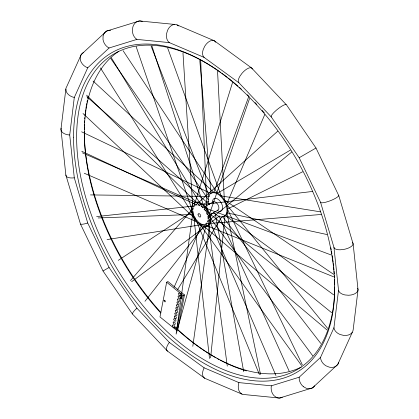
<?xml version="1.0" encoding="UTF-8"?>
<svg xmlns="http://www.w3.org/2000/svg" width="419" height="419" viewBox="0 0 419 419"><rect width="100%" height="100%" fill="white"/><g stroke="black" fill="none" stroke-linecap="round" stroke-linejoin="round"><path stroke-width="0.63" d="M210.616 357.857L225.019 215.795M174.482 24.417L139.469 20.95L106.51 31.116L81.228 54.575L66.726 86.633A9.894 6.997 15 0 0 65.856 89.079L60.959 129.225L65.856 175.027L80.49 224.092L103.011 270.983L132.362 313.931L167.532 351.138L204.75 378.278L241.967 394.111A9.894 6.997 -75 0 0 244.518 394.583L279.531 398.05L312.49 387.884L337.772 364.425L352.274 332.367M69.716 135.002L74.294 97.48L87.723 67.799L109.081 47.986L136.919 39.396L169.334 42.607L204.121 57.403L238.909 82.773L271.329 116.995L299.166 157.733L320.525 202.204L333.953 247.388L338.531 290.205L333.953 327.731L320.525 357.407L299.166 377.22L271.329 385.815L238.909 382.605L204.121 367.809L169.334 342.433L136.919 308.211L109.081 267.479L87.723 223.002L74.294 177.818L69.716 135.002A9.653 5.573 0 0 1 61.504 131.309L60.959 129.225A9.894 5.714 0 0 1 61.2 128.172M193.033 211.454L176.106 334.137L206.97 222.84M192.803 346.314L209.945 222.882M210.574 218.357L211.291 213.187M166.652 282.233L159.979 316.942L176.546 330.329L177.787 329.612L184.46 294.903L167.893 281.516L166.652 282.233L183.218 295.62L176.546 330.329M180.463 298.464L180.767 296.919L181.458 297.48L181.181 298.878L180.489 298.318L181.568 297.694M193.683 207.007L232.561 82.449M249.577 98.439L207.908 218.618M213.784 192.656L248.535 97.135M226.365 204.901L264.798 114.45M174.074 287.24L201.403 225.694M211.585 192.934A13.303 7.683 60 0 1 222.939 197.763A13.303 7.683 60 0 1 227.323 212.517L226.386 214.591A13.303 7.683 60 0 1 222.939 216.581M177.447 289.864L221.735 216.911M144.984 301.287L205.776 223.945M193.285 208.17L130.487 280.552M195.511 205.31L277.781 131.126M198.423 202.686L198.328 202.644A13.303 7.683 60 0 0 192.614 204.409C190.645 207.73 191.363 211.82 192.614 215.272A13.303 7.683 60 0 0 208.913 224.678A13.303 7.683 60 0 0 200.764 203.681L198.328 202.644M207.452 221.756L291.802 151.961M131.624 281.73L205.347 226.621M209.531 223.495L219.467 216.073M118.258 260.356L191.928 211.941M202.843 204.765L208.301 201.178M217.325 193.348L290.336 150.133M204.922 206.656L213.171 201.895M109.081 267.479L103.074 270.946M299.166 157.733L315.989 148.017L338.777 195.636L353.144 243.973L358.041 289.775L353.144 329.921A9.894 6.997 15 0 1 343.643 335.404L340.102 334.509A9.653 6.824 15 0 1 333.953 327.731M209.678 214.884L217.922 210.123M183.218 295.62L184.46 294.903M227.328 209.091L302.686 171.753M107.096 239.568L203.273 224.416M198.124 205.111L312.527 191.452M96.648 216.576L194.673 205.928M205.886 223.772L321.237 214.47M98.156 217.959L192.62 214.449M210.862 213.774L215.418 213.606M90.473 194.919L209.112 196.443M220.3 195.778L320.446 211.841M226.993 212.862L327.045 234.551M331.052 254.93L201.104 206.441M203.456 224.354L333.613 276.802M169.339 42.602A9.653 6.824 -75 0 1 166.537 33.887L167.532 30.372A9.894 6.997 -75 0 1 177.033 24.894L214.25 40.722L251.468 67.862L286.638 105.069L315.989 148.017M84.303 173.262L200.319 223.343M82.396 152.841L196.312 202.67M81.763 151.264L196.977 205.09M81.616 131.802L210.898 193.489M303.424 386.69L306.425 388.35A9.894 8.081 60 0 0 314.7 385.82M223.552 199.35L333.534 274.272M225.024 215.303L333.676 294.861M331.68 312.726L203.985 209.086M177.033 24.889L178.274 25.936M326.972 329.921L200.544 223.4M241.967 394.111L239.898 392.362A9.653 6.824 -75 0 1 238.914 382.605M86.838 96.726L209.359 204.467M93.091 81.035L213.821 192.363M83.009 113.507L197.386 220.902M86.571 95.155L199.837 205.776M215.78 42.235L214.25 40.722A9.894 5.714 -60 0 0 204.75 46.205L203.22 49.489A9.653 5.573 -60 0 0 204.126 57.398M204.75 378.278L203.22 376.765A9.653 5.573 -60 0 1 204.126 367.809M252.458 68.988L251.468 67.862A9.894 4.038 -48.4 0 0 241.967 73.346L239.898 76.242A9.653 3.944 -48.4 0 0 238.914 82.773M167.532 351.138L166.542 350.012A9.653 3.944 -48.4 0 1 169.339 342.433M226.087 203.969L327.674 328.391M222.536 216.607L320.724 343.344M312.721 355.773L206.3 212.632M197.621 221.07L301.554 365.525M110.789 58.55L208.583 199.847M123.071 50.694L217.686 193.588M100.424 67.92L194.945 217.477M111.334 57.775L202.791 207.892M227.26 208.735L302.298 364.76M219.053 215.984L289.136 371.082M275.959 375.581L207.688 216.508M259.419 374.544L195.144 217.728M151.139 46.195L209.343 196.49M167.684 48.054L221.384 196.516M193.374 213.611L136.128 46.577M352.667 242.549L353.144 243.973A9.894 4.038 -11.6 0 1 343.643 249.457L340.102 249.803A9.653 3.944 -11.6 0 1 333.953 247.388M65.856 175.027L66.333 176.451A9.653 3.944 -11.6 0 0 74.294 177.818M151.924 46.027L205.378 211.087M357.632 288.214L358.041 289.775A9.894 5.714 0 0 1 348.545 295.259L344.931 294.945A9.653 5.573 0 0 1 338.536 290.205M226.988 213.245L260.513 374.418M215.382 214.109L243.685 371.585M65.856 89.079L66.333 91.745A9.653 6.824 15 0 0 74.294 97.475M227.287 366.117L207.924 220.101M193.515 213.91L209.5 358.496M199.79 60.346L210.972 193.196M192.929 209.929L182.962 52.831M217.55 71.136L224.343 199.779M200.691 60.247L207.175 214.868M176.142 327.359A0.953 0.55 60 0 1 176.032 327.134M182.056 295.411A0.927 0.534 60 0 1 181.977 295.186M338.777 195.636A9.894 2.09 -21.2 0 1 329.276 201.12L325.945 202.162A9.653 2.043 -21.2 0 1 320.525 202.204M334.692 286.9A182.48 105.352 60 0 1 200.167 357.402A182.48 105.352 60 0 1 77.049 125.47A182.48 105.352 60 0 1 220.923 72.581M221.976 73.341A182.48 105.352 60 0 1 227.224 77.269M228.271 78.081A182.48 105.352 60 0 1 238.044 86.188M239.516 87.492A182.48 105.352 60 0 1 241.36 89.147M247.33 94.762A182.48 105.352 60 0 1 249.158 96.559M255.04 102.571A182.48 105.352 60 0 1 256.826 104.478M262.111 110.328A182.48 105.352 60 0 1 264.274 112.821M330.821 247.755A182.48 105.352 60 0 1 331.193 249.734M331.434 251.054A182.48 105.352 60 0 1 331.885 253.694M332.204 255.669A182.48 105.352 60 0 1 332.602 258.298M332.786 259.612A182.48 105.352 60 0 1 333.136 262.226M333.294 263.53A182.48 105.352 60 0 1 333.587 266.128M333.723 267.422A182.48 105.352 60 0 1 333.964 269.998M334.074 271.276A182.48 105.352 60 0 1 334.262 273.827M334.383 275.723A182.48 105.352 60 0 1 334.482 277.608M334.561 279.478A182.48 105.352 60 0 1 334.624 281.338M334.655 282.563A182.48 105.352 60 0 1 334.687 285.004M301.209 367.123A182.48 105.352 60 0 1 177.179 329.428M160.838 313.077A182.48 105.352 60 0 1 118.32 51.621M246.367 370.894A184.653 106.609 60 0 1 220.237 360.131M219.043 359.492A184.653 106.609 60 0 1 217.252 358.512M216.063 357.842A184.653 106.609 60 0 1 177.818 329.57M160.859 312.469A184.653 106.609 60 0 1 84.308 131.624M84.313 129.644A184.653 106.609 60 0 1 84.339 127.601M84.376 126.239A184.653 106.609 60 0 1 84.444 124.213M84.502 122.867A184.653 106.609 60 0 1 84.617 120.855M84.753 118.855A184.653 106.609 60 0 1 84.858 117.53M85.036 115.555A184.653 106.609 60 0 1 85.235 113.596M85.387 112.302A184.653 106.609 60 0 1 85.717 109.731M85.9 108.463A184.653 106.609 60 0 1 86.194 106.573M86.403 105.326A184.653 106.609 60 0 1 86.738 103.472M86.974 102.246A184.653 106.609 60 0 1 87.346 100.429M87.744 98.638A184.653 106.609 60 0 1 88.163 96.873M194.783 202.634A13.303 7.683 60 0 1 208.898 211.852A13.303 7.683 60 0 1 206.138 226.281M271.329 116.995A9.653 2.043 -38.8 0 1 274.073 112.323L276.645 109.956A9.894 2.09 -38.8 0 1 286.146 104.472M320.525 357.407A9.653 7.615 35.1 0 0 325.945 365.803L329.276 367.159A9.894 7.804 35.1 0 0 338.678 362.262M303.424 386.69A9.653 7.882 60 0 1 299.166 377.22M271.329 385.815A9.653 7.615 84.9 0 0 274.073 395.751L276.645 397.542A9.894 7.804 84.9 0 0 282.327 397.196M132.362 313.936A9.653 2.043 -38.8 0 1 136.919 308.211M87.723 223.002A9.653 2.043 -21.2 0 1 80.49 224.092M87.723 67.799A9.653 7.615 35.1 0 1 80.49 60.451L80.223 57.33A9.894 7.804 35.1 0 1 83.365 52.585M109.081 47.986A9.653 7.882 60 0 1 103.011 39.564L103.074 36.134A9.894 8.081 60 0 1 110.658 30.241M136.919 39.391A9.653 7.615 84.9 0 1 132.362 30.503L132.854 26.942A9.894 7.804 84.9 0 1 142.355 21.458M209.039 204.514A13.303 7.683 60 0 1 216.199 193.306A13.303 7.683 60 0 1 226.873 211.794A13.303 7.683 60 0 1 213.585 212.391M212.449 201.89A7.233 4.174 60 0 1 217.566 198.936A7.233 4.174 60 0 1 222.678 207.798A7.233 4.174 60 0 1 217.566 210.752M212.637 202.387A4.75 2.744 60 0 1 217.922 204.634A4.75 2.744 60 0 1 217.231 210.338M180.736 295.673A0.927 0.534 60 0 0 181.757 296.841A0.927 0.534 60 0 0 181.684 295.489A0.927 0.534 60 0 0 180.736 295.673M174.697 327.417A0.953 0.55 60 0 0 175.708 328.669A0.953 0.55 60 0 0 175.708 327.323A0.953 0.55 60 0 0 174.697 327.417M164.07 300.685A0.906 0.524 60 0 0 165.028 301.879A0.906 0.524 60 0 0 165.028 300.596A0.906 0.524 60 0 0 164.07 300.685M178.677 293.866A1.467 0.848 60 0 0 180.275 295.73A1.467 0.848 60 0 0 180.18 293.604A1.467 0.848 60 0 0 178.677 293.866M178.117 296.605A1.467 0.848 60 0 0 179.72 298.469A1.467 0.848 60 0 0 179.625 296.343A1.467 0.848 60 0 0 178.117 296.605M177.588 299.606A1.467 0.848 60 0 0 179.191 301.471A1.467 0.848 60 0 0 179.096 299.344A1.467 0.848 60 0 0 177.588 299.606M177.048 302.528A1.467 0.848 60 0 0 178.651 304.393A1.467 0.848 60 0 0 178.557 302.267A1.467 0.848 60 0 0 177.048 302.528M176.499 305.294A1.467 0.848 60 0 0 178.101 307.164A1.467 0.848 60 0 0 178.007 305.032A1.467 0.848 60 0 0 176.499 305.294M175.938 308.106A1.467 0.848 60 0 0 177.541 309.976A1.467 0.848 60 0 0 177.447 307.845A1.467 0.848 60 0 0 175.938 308.106M175.425 310.861A1.467 0.848 60 0 0 177.028 312.726A1.467 0.848 60 0 0 176.933 310.599A1.467 0.848 60 0 0 175.425 310.861M174.912 313.726A1.467 0.848 60 0 0 176.509 315.591A1.467 0.848 60 0 0 176.415 313.464A1.467 0.848 60 0 0 174.912 313.726M174.32 316.675A1.467 0.848 60 0 0 175.922 318.545A1.467 0.848 60 0 0 175.828 316.418A1.467 0.848 60 0 0 174.32 316.675M173.848 319.309A1.467 0.848 60 0 0 175.446 321.174A1.467 0.848 60 0 0 175.352 319.048A1.467 0.848 60 0 0 173.848 319.309M173.178 322.614A1.467 0.848 60 0 0 174.781 324.479A1.467 0.848 60 0 0 174.686 322.352A1.467 0.848 60 0 0 173.178 322.614M172.565 325.636A1.467 0.848 60 0 0 174.163 327.506A1.467 0.848 60 0 0 174.068 325.374A1.467 0.848 60 0 0 172.565 325.636M73.555 137.223A184.653 106.609 60 0 0 269.407 380.866A184.653 106.609 60 0 0 269.407 119.724A184.653 106.609 60 0 0 73.555 137.223M198.077 214.544A1.901 1.1 60 0 0 200.093 217.052A1.901 1.1 60 0 0 200.093 214.366A1.901 1.1 60 0 0 198.077 214.544"/></g></svg>
